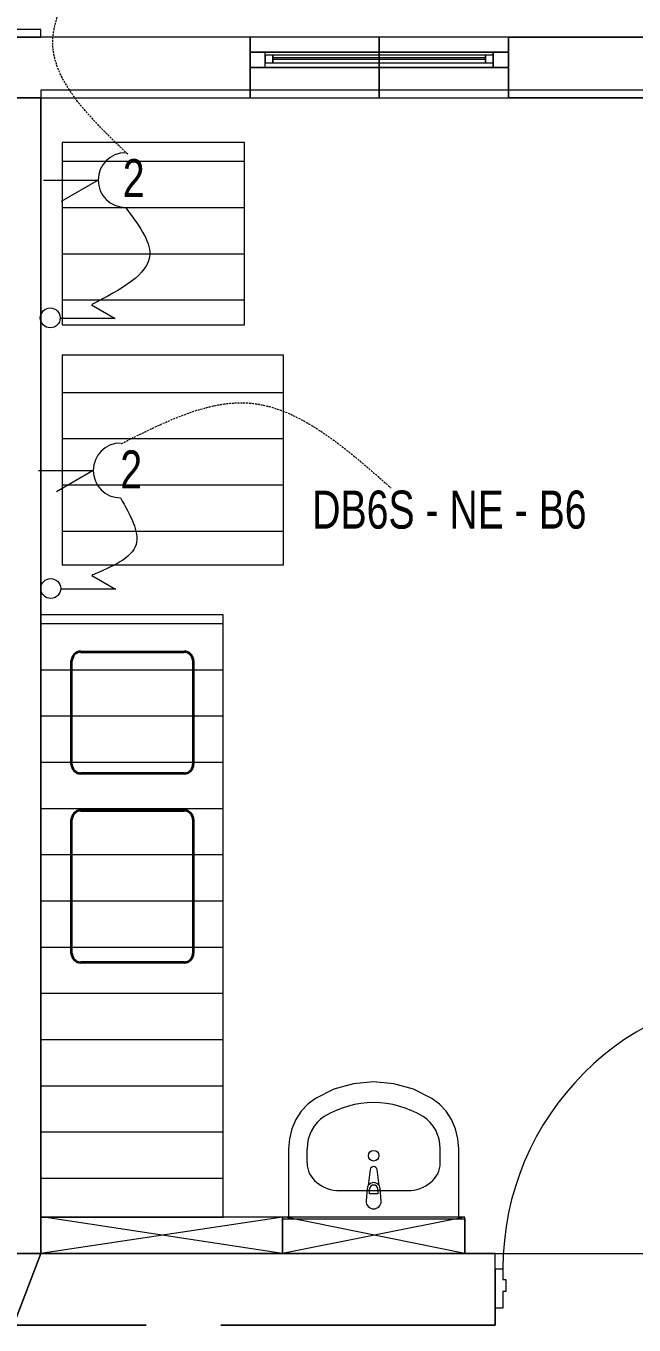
# Model space of a CAD drawing. Header units: millimetres. Extents: x -12392 to 16131, y -4930 to 15514.
# Drawn here: x -3559 to -1559, y 3773 to 8045 of the extents above; entities that cross this region are included whole.
import ezdxf

# ---------------------------------------------------------------- set-up
doc = ezdxf.new("R2010")
doc.units = ezdxf.units.MM
doc.linetypes.add('WSP_NZ_Hidden', pattern=[9.5, 6.5, -3])
for name, color, linetype, lineweight in [('A-Des_ Columns', 250, 'Continuous', 13), ('A-Des_ Columns_Pen_No__183', 7, 'Continuous', 18), ('A-Des_ Columns_Pen_No__81', 251, 'Continuous', 18), ('A-Des_ Fittings Plumbing', 250, 'Continuous', 13), ('A-Des_ Fittings Plumbing_Pen_No__44', 130, 'Continuous', 35), ('A-Des_ Fittings Plumbing_Pen_No__81', 251, 'Continuous', 18), ('A-Des_ Walls', 250, 'Continuous', 13), ('A-Des_ Walls_Pen_No__81', 251, 'Continuous', 18), ('ARCHICAD Doors_Pen_No__81', 251, 'Continuous', 18), ('ARCHICAD Windows', 250, 'Continuous', 13), ('ARCHICAD Windows_Pen_No__81', 251, 'Continuous', 18), ('L06 Enlarged Ground Proposed Plan 01_GFEnlarged Proposed Plan 01_dwg', 8, 'Continuous', 13), ('New_A-Des_ Zones_Pen_No__94', 7, 'Continuous', 18), ('Non-Essential Power - MEC', 10, 'Continuous', 13)]:
    doc.layers.add(name, color=color, linetype=linetype, lineweight=lineweight)
doc.styles.add('Arial Narrow', font='ARIALN.TTF', dxfattribs={"width": 0.9, "height": 125})
pattern_1 = [(0, (0, 0), (0, 152), [])]

# ---------------------------------------------------------------- blocks, each defined once
blk = doc.blocks.new('L06 Enlarged Ground Proposed Plan 01_GFEnlarged Proposed Plan 01_dwg_Slab_16_1-12186599-NEW GROUND FLOOR LAYOUT - ELECTRICAL PROPOSED PLAN 01')
at = {"layer": 'A-Des_ Fittings Plumbing'}
h = blk.add_hatch(dxfattribs=at)
h.set_pattern_fill('FP_1', color=9, style=0, pattern_type=2)
h.set_pattern_definition(pattern_1)
h.paths.add_polyline_path([(-2840.3, 7062.1), (-2840.3, 7662.1), (-3440.3, 7662.1), (-3440.3, 7062.1)])
at = {"layer": 'A-Des_ Fittings Plumbing', "color": 10, "flags": 128}
blk.add_lwpolyline([(-3440.3, 7062.1), (-2840.3, 7062.1), (-2840.3, 7662.1), (-3440.3, 7662.1)], close=True, dxfattribs=at)
at = {"layer": 'A-Des_ Fittings Plumbing_Pen_No__81', "color": 254, "flags": 128}
blk.add_lwpolyline([(-3440.3, 7062.1), (-2840.3, 7062.1), (-2840.3, 7662.1), (-3440.3, 7662.1)], close=True, dxfattribs=at)
blk = doc.blocks.new('L06 Enlarged Ground Proposed Plan 01_GFEnlarged Proposed Plan 01_dwg_Wall_21_1-12186666-NEW GROUND FLOOR LAYOUT - ELECTRICAL PROPOSED PLAN 01')
at = {"layer": 'A-Des_ Walls', "color": 10}
for p, q in [((-3510.3, 4128.3), (-3510.3, 6108.3)), ((-3510.3, 4008.3), (-3510.3, 4128.3))]:
    blk.add_line(p, q, dxfattribs=at)
at = {"layer": 'A-Des_ Walls', "color": 10, "flags": 128}
blk.add_lwpolyline([(-3600.3, 8033.3), (-3600.3, 8008.3), (-3510.3, 8008.3), (-3510.3, 8033.3)], close=True, dxfattribs=at)
blk.add_lwpolyline([(-3510.3, 6108.3), (-3510.3, 7808.3), (-3600.3, 7808.3), (-3600.3, 4008.3), (-3510.3, 4008.3)], dxfattribs=at)
at = {"layer": 'A-Des_ Walls_Pen_No__81', "color": 254}
for p, q in [((-3600.3, 7808.3), (-3600.3, 5613.3)), ((-3510.3, 6108.3), (-3510.3, 7808.3)), ((-3510.3, 4128.3), (-3510.3, 6108.3)), ((-3600.3, 5508.3), (-3600.3, 4008.3)), ((-3510.3, 4008.3), (-3510.3, 4128.3))]:
    blk.add_line(p, q, dxfattribs=at)
at = {"layer": 'A-Des_ Walls_Pen_No__81', "color": 254, "flags": 128}
blk.add_lwpolyline([(-3510.3, 8008.3), (-3510.3, 8033.3), (-3600.3, 8033.3), (-3600.3, 8008.3)], dxfattribs=at)
blk = doc.blocks.new('L06 Enlarged Ground Proposed Plan 01_GFEnlarged Proposed Plan 01_dwg_CI Tools Door_20__1-12186686-NEW GROUND FLOOR LAYOUT - ELECTRICAL PROPOSED PLAN 01')
at = {"layer": 'ARCHICAD Doors_Pen_No__81', "color": 254}
blk.add_line((-1097.8, 4148.3), (-1097.8, 4678.3), dxfattribs=at)
at = {"layer": 'ARCHICAD Doors_Pen_No__81', "color": 254, "flags": 128}
for points in [[(-1115.3, 4148.3), (-1115.3, 3958.3), (-1080.3, 3958.3), (-1080.3, 4868.3), (-1115.3, 4868.3), (-1115.3, 3958.3), (-1080.3, 3958.3), (-1080.3, 4148.3), (-1115.3, 4148.3), (-1115.3, 3958.3), (-1080.3, 3958.3), (-1080.3, 4148.3)], [(-1115.3, 4868.3), (-1080.3, 4868.3), (-1080.3, 4678.3), (-1115.3, 4678.3), (-1080.3, 4678.3), (-1080.3, 4868.3), (-1115.3, 4868.3), (-1115.3, 4678.3)], [(-1980.3, 3923.3), (-1980.3, 3883.3), (-1990.3, 3883.3), (-1990.3, 3828.3), (-2015.3, 3828.3), (-2015.3, 3958.3), (-1990.3, 3958.3), (-1990.3, 3923.3), (-1980.3, 3923.3), (-1980.3, 3883.3), (-1990.3, 3883.3), (-1990.3, 3828.3), (-2015.3, 3828.3), (-2015.3, 3958.3), (-1990.3, 3958.3), (-1990.3, 3923.3)], [(-1090.3, 3923.3), (-1090.3, 3883.3), (-1080.3, 3883.3), (-1080.3, 3828.3), (-1055.3, 3828.3), (-1055.3, 3958.3), (-1080.3, 3958.3), (-1080.3, 3923.3), (-1090.3, 3923.3), (-1090.3, 3883.3), (-1080.3, 3883.3), (-1080.3, 3828.3), (-1055.3, 3828.3), (-1055.3, 3958.3), (-1080.3, 3958.3), (-1080.3, 3923.3)]]:
    blk.add_lwpolyline(points, close=True, dxfattribs=at)
at = {"layer": 'ARCHICAD Doors_Pen_No__81', "color": 254}
blk.add_arc((-1080.3, 3958.3), 910, 90, 180, dxfattribs=at)
blk = doc.blocks.new('L06 Enlarged Ground Proposed Plan 01_GFEnlarged Proposed Plan 01_dwg_Wall_38_1-12186688-NEW GROUND FLOOR LAYOUT - ELECTRICAL PROPOSED PLAN 01')
at = {"layer": 'A-Des_ Walls', "color": 10}
blk.add_line((-3600.3, 3773.3), (-3164.1, 3773.3), dxfattribs=at)
at = {"layer": 'A-Des_ Walls', "color": 10, "flags": 128}
blk.add_lwpolyline([(-3600.3, 4008.3), (-3600.3, 3773.3), (-3510.3, 4008.3)], close=True, dxfattribs=at)
blk.add_lwpolyline([(-2917.7, 3773.3), (-2015.3, 3773.3), (-2015.3, 3828.3), (-2015.3, 3958.3), (-2015.3, 4008.3), (-3510.3, 4008.3), (-3600.3, 3773.3)], dxfattribs=at)
at = {"layer": 'A-Des_ Walls_Pen_No__81', "color": 254}
blk.add_line((-2015.3, 4008.3), (-3510.3, 4008.3), dxfattribs=at)
at = {"layer": 'A-Des_ Walls_Pen_No__81', "color": 254, "flags": 128}
for points in [[(-3164.1, 3773.3), (-3600.3, 3773.3), (-3600.3, 4008.3)], [(-2015.3, 3958.3), (-2015.3, 3828.3), (-2015.3, 3773.3), (-2917.7, 3773.3)]]:
    blk.add_lwpolyline(points, dxfattribs=at)
blk.add_blockref('L06 Enlarged Ground Proposed Plan 01_GFEnlarged Proposed Plan 01_dwg_CI Tools Door_20__1-12186686-NEW GROUND FLOOR LAYOUT - ELECTRICAL PROPOSED PLAN 01', (0, 0))
blk = doc.blocks.new('L06 Enlarged Ground Proposed Plan 01_GFEnlarged Proposed Plan 01_dwg_CI Tools Window_8__1-12186693-NEW GROUND FLOOR LAYOUT - ELECTRICAL PROPOSED PLAN 01')
at = {"layer": 'ARCHICAD Windows', "color": 10, "flags": 128}
for points in [[(-2822.1, 7958.3), (-2822.1, 7908.3), (-2772.1, 7908.3), (-2772.1, 7958.3)], [(-1972.1, 7958.3), (-2022.1, 7958.3), (-2022.1, 7908.3), (-1972.1, 7908.3)]]:
    blk.add_lwpolyline(points, close=True, dxfattribs=at)
at = {"layer": 'ARCHICAD Windows_Pen_No__81', "color": 254}
for p, q in [((-2022.1, 7958.3), (-2772.1, 7958.3)), ((-2772.1, 7908.3), (-2022.1, 7908.3)), ((-2747.1, 7941.3), (-2047.1, 7941.3)), ((-2747.1, 7935.3), (-2047.1, 7935.3))]:
    blk.add_line(p, q, dxfattribs=at)
at = {"layer": 'ARCHICAD Windows_Pen_No__81', "color": 254, "flags": 128}
for points in [[(-2822.1, 7958.3), (-2822.1, 7908.3), (-2772.1, 7908.3), (-2772.1, 7958.3)], [(-1972.1, 7958.3), (-1972.1, 7908.3), (-2022.1, 7908.3), (-2022.1, 7958.3)]]:
    blk.add_lwpolyline(points, close=True, dxfattribs=at)
for points in [[(-2047.1, 7923.3), (-2022.1, 7923.3), (-2022.1, 7948.3), (-2047.1, 7948.3), (-2047.1, 7923.3), (-2022.1, 7923.3), (-2022.1, 7948.3), (-2047.1, 7948.3), (-2747.1, 7948.3), (-2772.1, 7948.3), (-2772.1, 7923.3), (-2747.1, 7923.3), (-2747.1, 7948.3), (-2772.1, 7948.3), (-2772.1, 7923.3), (-2747.1, 7923.3)], [(-2747.1, 7948.3), (-2747.1, 7923.3), (-2047.1, 7923.3), (-2047.1, 7948.3)]]:
    blk.add_lwpolyline(points, dxfattribs=at)
blk = doc.blocks.new('L06 Enlarged Ground Proposed Plan 01_GFEnlarged Proposed Plan 01_dwg_Wall_39_1-12186696-NEW GROUND FLOOR LAYOUT - ELECTRICAL PROPOSED PLAN 01')
at = {"layer": 'A-Des_ Walls', "color": 10, "flags": 128}
for points in [[(-4435.3, 7908.3), (-4010.3, 7908.3), (-4010.3, 7808.3), (-4435.3, 7808.3), (-4435.3, 7908.3), (-4435.3, 7958.3), (-4010.3, 7958.3), (-4010.3, 7908.3), (-4010.3, 7808.3), (-2822.1, 7808.3), (-2822.1, 7908.3), (-2822.1, 7958.3), (-2822.1, 8008.3), (-4010.3, 8008.3), (-4010.3, 7958.3), (-4010.3, 7908.3), (-4435.3, 7908.3)], [(-2822.1, 7958.3), (-2822.1, 7908.3), (-2397.1, 7908.3), (-2397.1, 7958.3), (-2822.1, 7958.3), (-2397.1, 7958.3), (-2397.1, 8008.3), (-2822.1, 8008.3), (-2822.1, 7958.3)], [(-2397.1, 7908.3), (-1972.1, 7908.3), (-1972.1, 7958.3), (-2397.1, 7958.3), (-2397.1, 7908.3), (-2397.1, 7808.3), (-1972.1, 7808.3), (-1972.1, 7908.3), (-2397.1, 7908.3)]]:
    blk.add_lwpolyline(points, dxfattribs=at)
for points in [[(-1972.1, 8008.3), (-2397.1, 8008.3), (-2397.1, 7958.3), (-1972.1, 7958.3)], [(-1972.1, 7958.3), (-1972.1, 7908.3), (-1972.1, 7808.3), (2069.7, 7808.3), (2069.7, 8008.3), (-1972.1, 8008.3)], [(-2822.1, 7908.3), (-2822.1, 7808.3), (-2397.1, 7808.3), (-2397.1, 7908.3)]]:
    blk.add_lwpolyline(points, close=True, dxfattribs=at)
at = {"layer": 'A-Des_ Walls_Pen_No__81', "color": 254, "flags": 128}
for points in [[(-3510.3, 7808.3), (-2822.1, 7808.3), (-2822.1, 7908.3), (-2822.1, 7958.3), (-2822.1, 8008.3), (-3510.3, 8008.3)], [(-900.3, 7808.3), (-1972.1, 7808.3), (-1972.1, 7908.3), (-1972.1, 7958.3), (-1972.1, 8008.3), (2069.7, 8008.3)]]:
    blk.add_lwpolyline(points, dxfattribs=at)
blk.add_blockref('L06 Enlarged Ground Proposed Plan 01_GFEnlarged Proposed Plan 01_dwg_CI Tools Window_8__1-12186693-NEW GROUND FLOOR LAYOUT - ELECTRICAL PROPOSED PLAN 01', (0, 0))
blk = doc.blocks.new('L06 Enlarged Ground Proposed Plan 01_GFEnlarged Proposed Plan 01_dwg_Basin 24_95__1-12186958-NEW GROUND FLOOR LAYOUT - ELECTRICAL PROPOSED PLAN 01')
at = {"layer": 'A-Des_ Fittings Plumbing', "color": 10, "flags": 128}
blk.add_lwpolyline([(-2135.5, 4123), (-2135.5, 4352.1), (-2138.2, 4385.8), (-2146.2, 4418.5), (-2159.3, 4449), (-2177, 4476.4), (-2198.8, 4499.9), (-2224, 4518.6), (-2284.8, 4548.5), (-2349.2, 4566.8), (-2415.5, 4573), (-2481.7, 4566.8), (-2546.1, 4548.5), (-2607, 4518.6), (-2632.1, 4499.9), (-2653.9, 4476.4), (-2671.7, 4449), (-2684.8, 4418.5), (-2692.8, 4385.8), (-2695.5, 4352.1), (-2695.5, 4123)], close=True, dxfattribs=at)
at = {"layer": 'A-Des_ Fittings Plumbing_Pen_No__81', "color": 254}
for p, q in [((-2634.6, 4306.3), (-2634.6, 4352.1)), ((-2196.3, 4306.3), (-2196.3, 4352.1)), ((-2426.6, 4284.7), (-2433.2, 4231.8)), ((-2397.7, 4231.8), (-2404.4, 4284.7)), ((-2526.4, 4215.3), (-2304.6, 4215.3)), ((-2436.5, 4222.3), (-2440.5, 4180.3)), ((-2390.5, 4180.3), (-2394.5, 4222.3))]:
    blk.add_line(p, q, dxfattribs=at)
at = {"layer": 'A-Des_ Fittings Plumbing_Pen_No__81', "color": 254, "flags": 128}
blk.add_lwpolyline([(-2135.5, 4123), (-2135.5, 4352.1), (-2138.2, 4385.8), (-2146.2, 4418.5), (-2159.3, 4449), (-2177, 4476.4), (-2198.8, 4499.9), (-2224, 4518.6), (-2284.8, 4548.5), (-2349.2, 4566.8), (-2415.5, 4573), (-2481.7, 4566.8), (-2546.1, 4548.5), (-2607, 4518.6), (-2632.1, 4499.9), (-2653.9, 4476.4), (-2671.7, 4449), (-2684.8, 4418.5), (-2692.8, 4385.8), (-2695.5, 4352.1), (-2695.5, 4123)], close=True, dxfattribs=at)
blk.add_lwpolyline([(-2401.9, 4220.1), (-2401.9, 4205.2), (-2429.1, 4205.2), (-2429.1, 4220.1)], dxfattribs=at)
at = {"layer": 'A-Des_ Fittings Plumbing_Pen_No__81', "color": 254}
blk.add_circle((-2415.5, 4330.1), 17.5, dxfattribs=at)
for centre, radius, start, end in [((-2415.5, 4283.3), 11.2, 7.1389, 172.8611), ((-2415.5, 4220.4), 21.1, 147.229, 174.8304), ((-2415.5, 4220.4), 21.1, 32.771, 147.229), ((-2415.5, 4220.1), 13.6, 0, 180), ((-2415.5, 4220.4), 21.1, 5.1696, 32.771), ((-2415.5, 4180.3), 25, 180, 0)]:
    blk.add_arc(centre, radius, start, end, dxfattribs=at)
for centre, major_axis, ratio, start_param, end_param in [((-2415.5, 4123), (0, 381.8), 0.892754, 5.78621, 6.78016), ((-2526.4, 4352.1), (0, 121.2), 0.892754, 0.496975, 1.570796), ((-2304.5, 4352.1), (0, 121.2), 0.892754, 4.712389, 5.78621), ((-2526.3, 4306.3), (108.3, 0), 0.83962, 3.141593, 4.712389), ((-2304.7, 4306.3), (108.3, 0), 0.83962, 4.712389, 6.283185)]:
    blk.add_ellipse(centre, major_axis=major_axis, ratio=ratio, start_param=start_param, end_param=end_param, dxfattribs=at)
blk = doc.blocks.new('L06 Enlarged Ground Proposed Plan 01_GFEnlarged Proposed Plan 01_dwg_Slab_50_1-12187057-NEW GROUND FLOOR LAYOUT - ELECTRICAL PROPOSED PLAN 01')
at = {"layer": 'A-Des_ Fittings Plumbing'}
h = blk.add_hatch(dxfattribs=at)
h.set_pattern_fill('FP_1', color=9, style=0, pattern_type=2)
h.set_pattern_definition(pattern_1)
h.paths.add_polyline_path([(-2910.3, 4128.3), (-2910.3, 6108.3), (-3510.3, 6108.3), (-3510.3, 4128.3)])
at = {"layer": 'A-Des_ Fittings Plumbing', "color": 10, "flags": 128}
blk.add_lwpolyline([(-3510.3, 4128.3), (-2910.3, 4128.3), (-2910.3, 6108.3), (-3510.3, 6108.3)], close=True, dxfattribs=at)
at = {"layer": 'A-Des_ Fittings Plumbing_Pen_No__81', "color": 254, "flags": 128}
blk.add_lwpolyline([(-3510.3, 4128.3), (-2910.3, 4128.3), (-2910.3, 6108.3), (-3510.3, 6108.3)], close=True, dxfattribs=at)
blk = doc.blocks.new('L06 Enlarged Ground Proposed Plan 01_GFEnlarged Proposed Plan 01_dwg_Column_25_1-12187089-NEW GROUND FLOOR LAYOUT - ELECTRICAL PROPOSED PLAN 01')
at = {"layer": 'A-Des_ Columns', "color": 10, "flags": 128}
blk.add_lwpolyline([(-2715.5, 4128.3), (-2715.5, 4008.3), (-2115.5, 4008.3), (-2115.5, 4128.3)], close=True, dxfattribs=at)
at = {"layer": 'A-Des_ Columns_Pen_No__81', "color": 254, "flags": 128}
blk.add_lwpolyline([(-2715.5, 4128.3), (-2715.5, 4008.3), (-2115.5, 4008.3), (-2115.5, 4128.3)], close=True, dxfattribs=at)
blk = doc.blocks.new('L06 Enlarged Ground Proposed Plan 01_GFEnlarged Proposed Plan 01_dwg_Column_27_1-12187091-NEW GROUND FLOOR LAYOUT - ELECTRICAL PROPOSED PLAN 01')
at = {"layer": 'A-Des_ Columns', "color": 10, "flags": 128}
blk.add_lwpolyline([(-3510.3, 4128.3), (-3510.3, 4008.3), (-2715.5, 4008.3), (-2715.5, 4128.3)], close=True, dxfattribs=at)
at = {"layer": 'A-Des_ Columns_Pen_No__81', "color": 254, "flags": 128}
blk.add_lwpolyline([(-3510.3, 4128.3), (-3510.3, 4008.3), (-2715.5, 4008.3), (-2715.5, 4128.3)], close=True, dxfattribs=at)
blk = doc.blocks.new('L06 Enlarged Ground Proposed Plan 01_GFEnlarged Proposed Plan 01_dwg_Slab_65_1-12187156-NEW GROUND FLOOR LAYOUT - ELECTRICAL PROPOSED PLAN 01')
at = {"layer": 'A-Des_ Fittings Plumbing'}
h = blk.add_hatch(dxfattribs=at)
h.set_pattern_fill('FP_1', color=9, style=0, pattern_type=2)
h.set_pattern_definition(pattern_1)
h.paths.add_polyline_path([(-2712.4, 6273.4), (-2712.4, 6962.1), (-3440.3, 6962.1), (-3440.3, 6273.4)])
at = {"layer": 'A-Des_ Fittings Plumbing', "color": 10, "flags": 128}
blk.add_lwpolyline([(-3440.3, 6273.4), (-2712.4, 6273.4), (-2712.4, 6962.1), (-3440.3, 6962.1)], close=True, dxfattribs=at)
at = {"layer": 'A-Des_ Fittings Plumbing_Pen_No__81', "color": 254, "flags": 128}
blk.add_lwpolyline([(-3440.3, 6273.4), (-2712.4, 6273.4), (-2712.4, 6962.1), (-3440.3, 6962.1)], close=True, dxfattribs=at)
blk = doc.blocks.new('L06 Enlarged Ground Proposed Plan 01_GFEnlarged Proposed Plan 01_dwg-12095837-NEW GROUND FLOOR LAYOUT - ELECTRICAL PROPOSED PLAN 01')
at = {"layer": 'A-Des_ Columns_Pen_No__183', "color": 253}
for p, q in [((-2715.5, 4128.3), (-3510.3, 4008.3)), ((-2115.5, 4008.3), (-2705.7, 4128.3))]:
    blk.add_line(p, q, dxfattribs=at)
at = {"layer": 'A-Des_ Columns_Pen_No__183', "color": 253, "flags": 128}
blk.add_lwpolyline([(-2115.5, 4128.3), (-2715.5, 4008.3), (-3500.5, 4128.3)], dxfattribs=at)
at = {"layer": 'A-Des_ Fittings Plumbing_Pen_No__44', "color": 133}
for p, q in [((-3378.9, 5987.1), (-3038.9, 5987.1)), ((-3408.9, 5617.1), (-3408.9, 5957.1)), ((-3008.9, 5957.1), (-3008.9, 5617.1)), ((-3038.9, 5587.1), (-3378.9, 5587.1)), ((-3378.9, 5465.3), (-3038.9, 5465.3)), ((-3038.9, 4965.3), (-3378.9, 4965.3))]:
    blk.add_line(p, q, dxfattribs=at)
at = {"layer": 'A-Des_ Fittings Plumbing_Pen_No__44', "color": 133, "flags": 128}
for points in [[(-3408.9, 4995.3), (-3408.9, 5134), (-3408.9, 5316.1), (-3408.9, 5435.3)], [(-3008.9, 5435.3), (-3008.9, 5316.1), (-3008.9, 5134), (-3008.9, 4995.3)]]:
    blk.add_lwpolyline(points, dxfattribs=at)
at = {"layer": 'A-Des_ Fittings Plumbing_Pen_No__44', "color": 133}
for centre, start, end in [((-3378.9, 5957.1), 90, 180), ((-3038.9, 5957.1), 0, 90), ((-3378.9, 5617.1), 180, 270), ((-3038.9, 5617.1), 270, 0), ((-3378.9, 5435.3), 90, 180), ((-3038.9, 5435.3), 0, 90), ((-3378.9, 4995.3), 180, 270), ((-3038.9, 4995.3), 270, 0)]:
    blk.add_arc(centre, 30, start, end, dxfattribs=at)
at = {"layer": 'New_A-Des_ Zones_Pen_No__94', "color": 253}
for p, q in [((-3510.3, 6108.3), (-3510.3, 4128.3)), ((-3510.3, 4128.3), (-3510.3, 4008.3))]:
    blk.add_line(p, q, dxfattribs=at)
at = {"layer": 'New_A-Des_ Zones_Pen_No__94', "color": 253, "flags": 128}
blk.add_lwpolyline([(-3510.3, 4008.3), (-2715.5, 4008.3), (-2715.5, 4123), (-2115.5, 4123), (-2115.5, 4008.3), (-900.3, 4008.3), (-900.3, 7833.3), (-3510.3, 7833.3), (-3510.3, 6108.3)], dxfattribs=at)
for name in ['L06 Enlarged Ground Proposed Plan 01_GFEnlarged Proposed Plan 01_dwg_Wall_21_1-12186666-NEW GROUND FLOOR LAYOUT - ELECTRICAL PROPOSED PLAN 01', 'L06 Enlarged Ground Proposed Plan 01_GFEnlarged Proposed Plan 01_dwg_Wall_39_1-12186696-NEW GROUND FLOOR LAYOUT - ELECTRICAL PROPOSED PLAN 01', 'L06 Enlarged Ground Proposed Plan 01_GFEnlarged Proposed Plan 01_dwg_Slab_16_1-12186599-NEW GROUND FLOOR LAYOUT - ELECTRICAL PROPOSED PLAN 01', 'L06 Enlarged Ground Proposed Plan 01_GFEnlarged Proposed Plan 01_dwg_Slab_65_1-12187156-NEW GROUND FLOOR LAYOUT - ELECTRICAL PROPOSED PLAN 01', 'L06 Enlarged Ground Proposed Plan 01_GFEnlarged Proposed Plan 01_dwg_Slab_50_1-12187057-NEW GROUND FLOOR LAYOUT - ELECTRICAL PROPOSED PLAN 01', 'L06 Enlarged Ground Proposed Plan 01_GFEnlarged Proposed Plan 01_dwg_Wall_38_1-12186688-NEW GROUND FLOOR LAYOUT - ELECTRICAL PROPOSED PLAN 01', 'L06 Enlarged Ground Proposed Plan 01_GFEnlarged Proposed Plan 01_dwg_Basin 24_95__1-12186958-NEW GROUND FLOOR LAYOUT - ELECTRICAL PROPOSED PLAN 01', 'L06 Enlarged Ground Proposed Plan 01_GFEnlarged Proposed Plan 01_dwg_Column_27_1-12187091-NEW GROUND FLOOR LAYOUT - ELECTRICAL PROPOSED PLAN 01', 'L06 Enlarged Ground Proposed Plan 01_GFEnlarged Proposed Plan 01_dwg_Column_25_1-12187089-NEW GROUND FLOOR LAYOUT - ELECTRICAL PROPOSED PLAN 01']:
    blk.add_blockref(name, (0, 0))

msp = doc.modelspace()

# ---------------------------------------------------------------- linework, layer by layer
at = {"layer": 'Non-Essential Power - MEC', "lineweight": 18}
for p, q in [((-3501.7, 7538), (-3321.7, 7538)), ((-3321.7, 7538), (-3443, 7468)), ((-3344, 7128.4), (-3265.8, 7083.3)), ((-3265.5, 7083.3), (-3446.5, 7083.3)), ((-3518, 6583.2), (-3338, 6583.2)), ((-3338, 6583.2), (-3459.2, 6513.2)), ((-3342.4, 6238.4), (-3264.2, 6193.4)), ((-3263.9, 6193.3), (-3445, 6193.3))]:
    msp.add_line(p, q, dxfattribs=at)
at = {"layer": 'Non-Essential Power - MEC'}
for centre in [(-3479.3, 7084.9), (-3477.7, 6195)]:
    msp.add_circle(centre, 32.7, dxfattribs=at)
at = {"layer": 'Non-Essential Power - MEC', "lineweight": 18}
for centre in [(-3231.7, 7538), (-3248, 6583.2)]:
    msp.add_arc(centre, 90, 90, 270, dxfattribs=at)
at = {"layer": 'Non-Essential Power - MEC', "color": 18, "linetype": 'WSP_NZ_Hidden', "true_color": 0x000000}
for points in [[(-3224.6, 7623.1), (-3470.8, 7996.7), (-3358.1, 8260.6)], [(-3245.8, 6671.3), (-2831.7, 6805.3), (-2358.1, 6525.4)]]:
    msp.add_spline(points, degree=3, dxfattribs=at)
at = {"layer": 'Non-Essential Power - MEC'}
for points in [[(-3232, 7447.9), (-3151.9, 7293), (-3342.3, 7128.7)], [(-3248.1, 6493), (-3197.1, 6340.1), (-3343.6, 6238.3)]]:
    msp.add_spline(points, degree=3, dxfattribs=at)

# ---------------------------------------------------------------- block references
at = {"layer": 'L06 Enlarged Ground Proposed Plan 01_GFEnlarged Proposed Plan 01_dwg', "color": 253, "lineweight": 18}
msp.add_blockref('L06 Enlarged Ground Proposed Plan 01_GFEnlarged Proposed Plan 01_dwg-12095837-NEW GROUND FLOOR LAYOUT - ELECTRICAL PROPOSED PLAN 01', (0, 0), dxfattribs=at)

# ---------------------------------------------------------------- texts
at = {"layer": 'Non-Essential Power - MEC', "color": 1, "char_height": 125, "width": 86.582, "attachment_point": 1, "style": 'Arial Narrow'}
for insert in [(-3240.7, 7606.9), (-3248.8, 6649)]:
    msp.add_mtext('2', dxfattribs=dict(at, insert=insert))
at = {"layer": 'Non-Essential Power - MEC', "color": 7, "insert": (-2617.4, 6517), "char_height": 125, "width": 3279.303, "attachment_point": 1, "style": 'Arial Narrow'}
msp.add_mtext('DB6S - NE - B6', dxfattribs=at)

doc.saveas('drawing.dxf')
